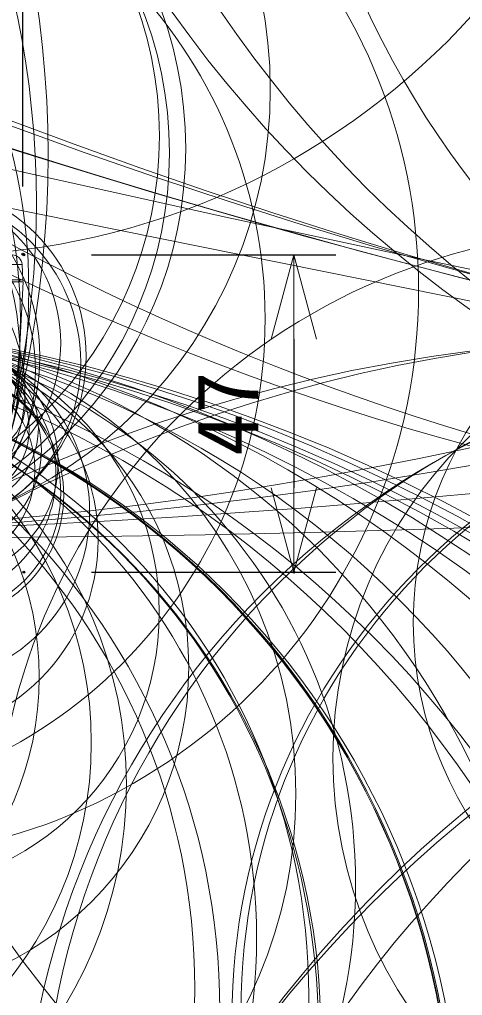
# Model space of a CAD drawing. Units: millimetres, scale not verified. Extents: x -4451 to 6629, y -77 to 11002.
# Drawn here: x -10.34 to 2.79, y 8.57 to 37.49 of the extents above; entities that cross this region are included whole.
import ezdxf
from ezdxf.enums import TextEntityAlignment as Align

# ---------------------------------------------------------------- set-up
doc = ezdxf.new("R2010")
doc.units = ezdxf.units.MM
doc.header["$LTSCALE"] = 0.125
doc.header["$PDMODE"] = 32
doc.header["$PDSIZE"] = 0.0625
doc.layers.add('0-0_0', color=1, linetype='Continuous', lineweight=18)
doc.layers.add('0-1_Defpoints', color=7, linetype='Continuous')
doc.layers.add('0-5_SUNPO', color=7, linetype='Continuous')
doc.styles.add('ＭＳ ゴシック', font='')
doc.styles.get('ＭＳ ゴシック').set_extended_font_data('MS Gothic')

# ---------------------------------------------------------------- blocks, each defined once
blk = doc.blocks.new('_Open30')
at = {"layer": '0-0_0', "color": 7}
blk.add_line((0, 0), (-1, 0), dxfattribs=at)
blk.add_lwpolyline([(-1, 0.26795), (0, 0), (-1, -0.26795)], dxfattribs=at)
blk = doc.blocks.new('D1')
at = {"layer": '0-1_Defpoints'}
for p in [(54.2599, -19.964), (32.4662, -27.964), (54.2599, -27.964)]:
    blk.add_point(p, dxfattribs=at)
at = {"layer": '0-5_SUNPO'}
for p, q in [((32.4662, -25.964), (32.4662, -18.714)), ((54.2599, -25.964), (54.2599, -18.714)), ((34.9662, -19.964), (51.7599, -19.964))]:
    blk.add_line(p, q, dxfattribs=at)
at = {"layer": '0-5_SUNPO', "xscale": 2.5, "yscale": 2.5, "rotation": 180}
blk.add_blockref('_Open30', (32.4662, -19.964), dxfattribs=at)
at = {"layer": '0-5_SUNPO', "xscale": 2.5, "yscale": 2.5}
blk.add_blockref('_Open30', (54.2599, -19.964), dxfattribs=at)
at = {"layer": '0-5_SUNPO', "style": 'ＭＳ ゴシック'}
blk.add_text('φ109', height=1.833, dxfattribs=at).set_placement((40.238, -19.464), align=Align.BOTTOM_LEFT)
blk = doc.blocks.new('D2')
at = {"layer": '0-1_Defpoints'}
for p in [(54.2867, -27.9881), (54.2867, -37.3881), (62.2867, -37.3881)]:
    blk.add_point(p, dxfattribs=at)
at = {"layer": '0-5_SUNPO'}
for p, q in [((56.2867, -27.9881), (63.5367, -27.9881)), ((62.2867, -30.4881), (62.2867, -34.8881)), ((56.2867, -37.3881), (63.5367, -37.3881))]:
    blk.add_line(p, q, dxfattribs=at)
at = {"layer": '0-5_SUNPO', "xscale": 2.5, "yscale": 2.5}
for p, rotation in [((62.2867, -27.9881), 90), ((62.2867, -37.3881), 270)]:
    blk.add_blockref('_Open30', p, dxfattribs=dict(at, rotation=rotation))
at = {"layer": '0-5_SUNPO', "style": 'ＭＳ ゴシック'}
blk.add_text('47', height=1.833, rotation=90, dxfattribs=at).set_placement((61.7867, -33.9381), align=Align.BOTTOM_LEFT)

msp = doc.modelspace()

# ---------------------------------------------------------------- linework, layer by layer
at = {"layer": '0-0_0'}
for p, q in [((-10.264, 30.2276), (-32.01, 30.2276)), ((-10.337, 29.7119), (-32.037, 29.7119)), ((-10.2401, 29.7719), (-32.0338, 29.7719)), ((-10.237, 29.7119), (-15.9112, 29.7119))]:
    msp.add_line(p, q, dxfattribs=at)
at = {"layer": '0-0_0', "color": 7}
for p, q in [((-10.264, 30.2276), (-10.2401, 29.7719)), ((-10.4141, 26.3317), (-10.237, 29.7119)), ((-10.337, 29.7119), (-10.3338, 29.7719))]:
    msp.add_line(p, q, dxfattribs=at)
for centre, radius in [((1088.9339, 5462.6156), 5539.868), ((194.9819, 941.9789), 931.69), ((65.8862, 274.9649), 253.0726), ((65.3207, 272.3475), 250.3964), ((52.1977, 205.5584), 182.3293), ((49.5571, 193.0125), 169.5105), ((23.6456, 101.0515), 78.9243), ((24.2102, 96.0645), 73.928), ((24.3332, 59.1133), 36.9778), ((24.9415, 57.5074), 35.3613), ((24.4665, 49.1519), 27.0156), ((-12.9701, 52.1485), 21.6528), ((-41.6451, 0.8068), 67.8949), ((-40.6655, 33.4718), 31.1685), ((-1.6023, 33.4736), 31.1749), ((-26.9149, 29.4654), 16.8462), ((-15.3588, 29.4655), 16.8464), ((-7.5884, 2.7647), 36.81), ((-19.076, 27.4377), 8.7493), ((-15.2421, 27.0896), 5.3737), ((-13.5751, 27.3291), 5.045), ((7.6436, 12.5345), 18.7141), ((12.1907, 19.6276), 10.8609), ((-21.0887, -22.3802), 51.1846), ((-21.216, -21.2156), 50.0201), ((-20.4063, -13.0916), 41.8715), ((-22.8759, -3.8344), 32.5599), ((-19.6371, -5.9071), 34.6459), ((12.1816, 15.6108), 13.2317), ((-24.8369, 8.1375), 20.4285), ((-17.9937, 5.24), 23.3785), ((-16.013, 14.5458), 13.8643), ((9.1909, -19.9875), 48.0461), ((-14.4682, 19.925), 8.2676), ((-13.3526, 22.9026), 5.088), ((-12.6824, 24.3607), 3.4833), ((-21.1218, 3.6672), 23.8579), ((-21.158, 3.877), 23.6481), ((-21.4551, 7.542), 19.9712), ((-20.7183, 8.5598), 18.9486), ((-12.1034, 25.3707), 2.3193), ((-11.6403, 26.0848), 1.4681), ((13.9868, 3.3556), 24.2156), ((-19.8046, 14.8128), 12.6294), ((-19.1253, 18.0073), 9.3637), ((14.8041, 7.8816), 18.8509), ((14.8444, 8.1095), 18.6204), ((26.3558, -15.0046), 37.1681), ((25.4945, -13.4408), 35.5892), ((26.2823, -10.9011), 33.0639)]:
    msp.add_circle(centre, radius, dxfattribs=at)
at = {"layer": '0-0_0'}
for centre, radius in [((-14.1343, 502.0667), 479.9351), ((-24.0505, 308.9011), 286.7265), ((-20.8445, 158.9871), 136.7898), ((-21.1431, 134.5807), 112.3819), ((24.6411, 35.6944), 43.5699), ((23.5096, 17.5585), 42.4155), ((-36.9917, 32.055), 27.1482), ((-5.2696, 32.0587), 27.1614), ((-16.3547, 35.4092), 13.4455), ((-17.7104, 34.0359), 11.5159), ((-17.2781, 33.6679), 11.8607), ((-17.5536, 33.5362), 11.6564), ((-24.7633, 28.6207), 14.4466), ((-17.51, 28.6209), 14.4474), ((-15.6238, 27.5036), 5.8799), ((-13.5049, 27.5105), 5.138), ((-13.6331, 27.9075), 4.5117), ((-14.7375, 26.5164), 4.5533), ((-21.092, -20.1449), 48.7872), ((-21.2119, -19.0575), 47.6999), ((-20.4355, -11.5277), 40.1455), ((-22.8361, -2.6828), 31.2449), ((-19.0279, 0.2743), 28.2605), ((-24.7741, 8.771), 19.6283), ((9.9325, -16.9004), 45.0494), ((-16.8355, 11.8736), 16.4559), ((-15.1401, 18.2963), 9.8132), ((-13.8271, 22.0725), 5.8153), ((-21.1571, 3.8527), 23.6641), ((-21.116, 3.8538), 23.663), ((-21.4451, 7.4707), 20.0349), ((-20.5275, 10.2784), 17.2116), ((-12.9694, 23.9991), 3.7063), ((-12.5812, 24.7234), 2.8848), ((-12.1858, 25.3628), 2.133), ((14.1494, 3.9083), 23.8178), ((-19.5648, 16.0602), 11.3503), ((-12.7531, 23.3895), 3.7201), ((-12.7696, 23.4573), 3.6483), ((-12.8459, 24.1465), 2.9576)]:
    msp.add_circle(centre, radius, dxfattribs=at)
at = {"layer": '0-0_0', "color": 7}
msp.add_arc((-10.5636, 30.2119), 0.3, 3, 90, dxfattribs=at)

# ---------------------------------------------------------------- block references
at = {"layer": '0-5_SUNPO'}
for name in ['D1', 'D2']:
    msp.add_blockref(name, (-64.5, 58.5), dxfattribs=at)

doc.saveas('drawing.dxf')
